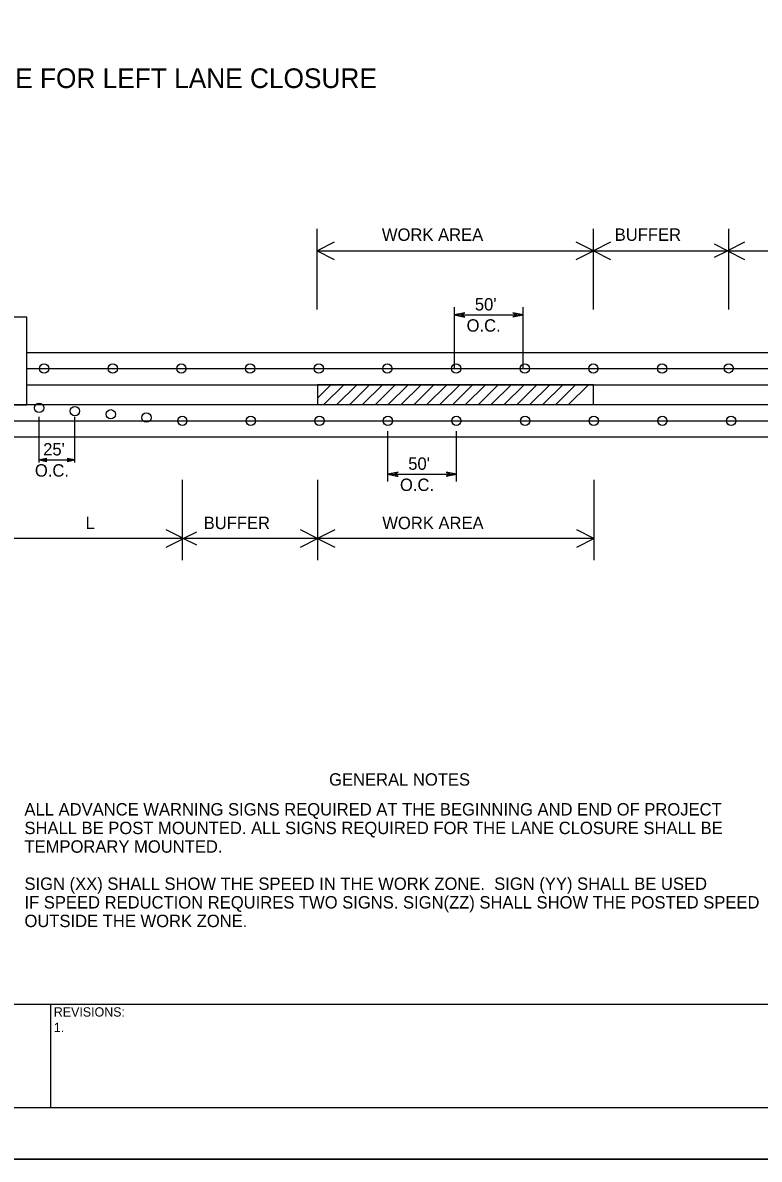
# Model space of a CAD drawing. Extents: x 0 to 34, y 0 to 22.
# Drawn here: x 11.14 to 18.27, y 0 to 11 of the extents above; entities that cross this region are included whole.
import ezdxf

# ---------------------------------------------------------------- set-up
doc = ezdxf.new("R2010")
doc.units = 0
for name, color, linetype in [('Level 1', 7, 'Continuous'), ('Level 32', 7, 'Continuous'), ('PlotBorder', 7, 'Continuous'), ('SHADE-GENERIC', 7, 'Continuous'), ('SHT-BNDRY', 7, 'Continuous'), ('SHT-FENCE', 7, 'Continuous'), ('Title_Box', 7, 'Continuous')]:
    doc.layers.add(name, color=color, linetype=linetype)

msp = doc.modelspace()

# ---------------------------------------------------------------- linework, layer by layer
at = {"layer": 'Level 1'}
for p, q in [((13.987, 8.225), (13.987, 9.004)), ((16.661, 8.225), (16.661, 9.004)), ((17.971, 8.225), (17.971, 9.004)), ((11.177, 8.151), (10.723, 8.151)), ((11.177, 7.303), (11.177, 8.151)), ((15.317, 7.655), (15.317, 8.246)), ((15.418, 8.192), (15.317, 8.172)), ((15.317, 8.172), (15.981, 8.172)), ((15.317, 8.172), (15.418, 8.151)), ((15.377, 8.172), (15.418, 8.192)), ((15.418, 8.151), (15.377, 8.172)), ((15.981, 8.172), (15.88, 8.193)), ((15.88, 8.193), (15.921, 8.172)), ((15.921, 8.172), (15.88, 8.152)), ((15.88, 8.152), (15.981, 8.172)), ((15.981, 7.655), (15.981, 8.246)), ((11.177, 7.808), (29.538, 7.808)), ((11.177, 7.655), (29.538, 7.655)), ((11.177, 7.495), (29.538, 7.495)), ((1.524, 7.304), (19.476, 7.304)), ((10.723, 7.303), (11.177, 7.303)), ((11.296, 6.745), (11.296, 7.186)), ((11.642, 6.745), (11.642, 7.186)), ((1.524, 7.147), (19.476, 7.147)), ((14.672, 6.56), (14.672, 7.046)), ((15.335, 6.56), (15.335, 7.046)), ((1.524, 6.991), (19.476, 6.991)), ((11.372, 6.784), (11.296, 6.769)), ((11.296, 6.769), (11.642, 6.769)), ((11.296, 6.769), (11.372, 6.753)), ((11.341, 6.769), (11.372, 6.784)), ((11.372, 6.753), (11.341, 6.769)), ((11.642, 6.769), (11.567, 6.784)), ((11.567, 6.784), (11.598, 6.769)), ((11.598, 6.769), (11.567, 6.754)), ((11.567, 6.754), (11.642, 6.769)), ((14.773, 6.65), (14.672, 6.63)), ((14.672, 6.63), (15.335, 6.63)), ((14.672, 6.63), (14.773, 6.609)), ((14.732, 6.63), (14.773, 6.65)), ((14.773, 6.609), (14.732, 6.63)), ((15.335, 6.63), (15.235, 6.651)), ((15.235, 6.651), (15.276, 6.63)), ((15.276, 6.63), (15.235, 6.61)), ((15.235, 6.61), (15.335, 6.63)), ((12.682, 6.577), (12.682, 5.798)), ((13.991, 6.577), (13.991, 5.798)), ((16.666, 6.577), (16.666, 5.798))]:
    msp.add_line(p, q, dxfattribs=at)
for points in [[(14.153, 8.877), (13.987, 8.793), (14.153, 8.71)], [(16.495, 8.71), (16.661, 8.793), (16.495, 8.877)], [(16.828, 8.877), (16.661, 8.793), (16.828, 8.71)], [(17.835, 8.731), (17.959, 8.793), (17.835, 8.856)], [(18.125, 8.877), (17.959, 8.793), (18.125, 8.71)], [(13.991, 7.367), (14.121, 7.496)], [(14.053, 7.304), (14.245, 7.496)], [(14.178, 7.304), (14.37, 7.496)], [(14.303, 7.304), (14.494, 7.496)], [(14.427, 7.304), (14.619, 7.496)], [(14.552, 7.304), (14.744, 7.496)], [(14.676, 7.304), (14.868, 7.496)], [(14.801, 7.304), (14.993, 7.496)], [(14.926, 7.304), (15.118, 7.496)], [(15.05, 7.304), (15.242, 7.496)], [(15.175, 7.304), (15.367, 7.496)], [(15.3, 7.304), (15.491, 7.496)], [(15.424, 7.304), (15.616, 7.496)], [(15.549, 7.304), (15.741, 7.496)], [(15.673, 7.304), (15.865, 7.496)], [(15.798, 7.304), (15.99, 7.496)], [(15.923, 7.304), (16.115, 7.496)], [(16.047, 7.304), (16.239, 7.496)], [(16.172, 7.304), (16.364, 7.496)], [(16.297, 7.304), (16.489, 7.496)], [(16.421, 7.304), (16.613, 7.496)], [(12.527, 5.925), (12.694, 6.009), (12.527, 6.092)], [(12.818, 6.071), (12.694, 6.009), (12.818, 5.946)], [(13.825, 5.925), (13.991, 6.009), (13.825, 6.092)], [(14.158, 6.092), (13.991, 6.009), (14.158, 5.925)], [(16.5, 5.925), (16.666, 6.009), (16.5, 6.092)]]:
    msp.add_lwpolyline(points, dxfattribs=at)
msp.add_lwpolyline([(16.661, 7.496), (13.991, 7.496), (13.991, 7.304), (16.661, 7.304)], close=True, dxfattribs=at)
msp.add_ellipse((17.326, 7.653), major_axis=(0, 0.0452), ratio=0.996122, dxfattribs=at)
at = {"layer": 'Level 32'}
for p, q in [((13.987, 8.793), (20.638, 8.793)), ((16.666, 6.009), (10.014, 6.009))]:
    msp.add_line(p, q, dxfattribs=at)
at = {"layer": 'PlotBorder'}
msp.add_lwpolyline([(0, 0), (34, 0), (34, 22), (0, 22)], close=True, dxfattribs=at)
at = {"layer": 'SHADE-GENERIC'}
for centre, major_axis in [((11.344, 7.653), (0, 0.0452)), ((12.009, 7.653), (0, 0.0452)), ((12.673, 7.653), (0, 0.0452)), ((13.338, 7.653), (0, 0.0452)), ((14.003, 7.653), (0, 0.0452)), ((14.667, 7.653), (0, 0.0452)), ((15.332, 7.653), (0, 0.0452)), ((15.997, 7.653), (0, 0.0452)), ((16.661, 7.653), (0, 0.0452)), ((17.326, 7.653), (0, 0.0452)), ((17.971, 7.655), (0, -0.0452)), ((11.296, 7.272), (0, 0.0452)), ((11.642, 7.241), (0, 0.0452)), ((11.989, 7.21), (0, 0.0452)), ((12.335, 7.179), (0, 0.0452)), ((12.682, 7.147), (0, 0.0452)), ((13.345, 7.147), (0, 0.0452)), ((14.009, 7.147), (0, 0.0452)), ((14.672, 7.147), (0, 0.0452)), ((15.335, 7.147), (0, 0.0452)), ((16, 7.147), (0, 0.0452)), ((16.665, 7.147), (0, 0.0452)), ((17.329, 7.147), (0, 0.0452)), ((17.994, 7.147), (0, 0.0452))]:
    msp.add_ellipse(centre, major_axis=major_axis, ratio=0.996122, dxfattribs=at)
at = {"layer": 'SHT-BNDRY'}
msp.add_line((11.408, 0.5), (11.408, 1.501), dxfattribs=at)
msp.add_lwpolyline([(1.25, 0.5), (33.5, 0.5), (33.5, 21.5), (1.25, 21.5)], close=True, dxfattribs=at)
msp.add_lwpolyline([(1.25, 1.501), (33.5, 1.501)], dxfattribs=at)
at = {"layer": 'SHT-FENCE'}
msp.add_lwpolyline([(0, 22), (34, 22), (34, 0), (0, 0)], close=True, dxfattribs=at)

# ---------------------------------------------------------------- texts
at = {"layer": 'Level 1'}
for s, height, p in [('TYPICAL SCHEME FOR LEFT LANE CLOSURE', 0.19, (9.017, 10.368)), ('WORK AREA', 0.12, (14.614, 8.889)), ('BUFFER', 0.12, (16.868, 8.889)), ("50'", 0.12, (15.514, 8.215)), ('O.C.', 0.12, (15.434, 8.01)), ("25'", 0.12, (11.335, 6.812)), ('O.C.', 0.12, (11.255, 6.607)), ("50'", 0.12, (14.869, 6.673)), ('O.C.', 0.12, (14.789, 6.468)), ('L', 0.12, (11.745, 6.099)), ('BUFFER', 0.12, (12.889, 6.099)), ('WORK AREA', 0.12, (14.618, 6.099)), ('GENERAL NOTES', 0.12, (14.103, 3.616)), ('ALL ADVANCE WARNING SIGNS REQUIRED AT THE BEGINNING AND END OF PROJECT ', 0.12, (11.154, 3.327)), ('SHALL BE POST MOUNTED. ALL SIGNS REQUIRED FOR THE LANE CLOSURE SHALL BE ', 0.12, (11.154, 3.147)), ('TEMPORARY MOUNTED. ', 0.12, (11.154, 2.967)), ('SIGN (XX) SHALL SHOW THE SPEED IN THE WORK ZONE.  SIGN (YY) SHALL BE USED ', 0.12, (11.154, 2.607)), ('IF SPEED REDUCTION REQUIRES TWO SIGNS. SIGN(ZZ) SHALL SHOW THE POSTED SPEED ', 0.12, (11.154, 2.427)), ('OUTSIDE THE WORK ZONE.', 0.12, (11.154, 2.247))]:
    msp.add_text(s, height=height, dxfattribs=at).set_placement(p)
at = {"layer": 'Title_Box'}
for s, p in [('REVISIONS:', (11.438, 1.381)), ('1.', (11.438, 1.231))]:
    msp.add_text(s, height=0.09, dxfattribs=at).set_placement(p)

doc.saveas('drawing.dxf')
